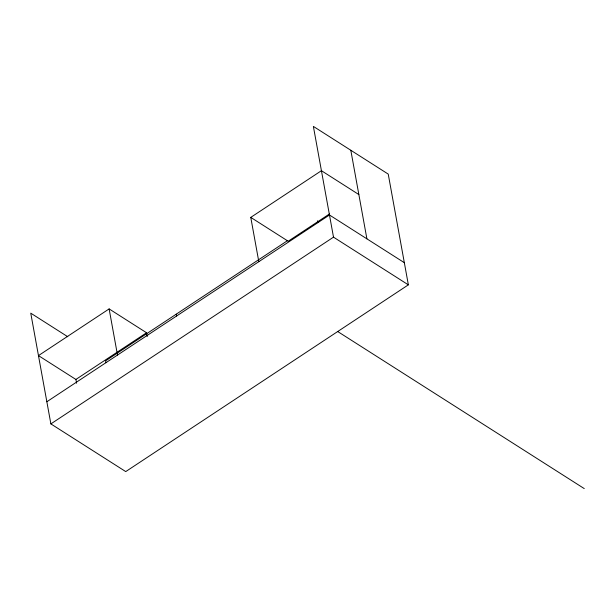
<?xml version="1.0" encoding="UTF-8"?>
<svg xmlns="http://www.w3.org/2000/svg" width="615" height="615" viewBox="0 0 615 615"><rect width="100%" height="100%" fill="white"/><g stroke="black" fill="none" stroke-linecap="round" stroke-linejoin="round"><path stroke-width="0.92" d="M147.239 336.528L146.554 332.761L109.124 308.914L38.468 355.608L75.899 379.455L76.583 383.222M258.815 261.69L250.766 217.387L321.422 170.701L358.853 194.548M75.899 379.455L146.554 332.761M287.243 240.834L105.611 360.844L105.957 362.735M329.479 213.959L288.197 241.234L250.766 217.387M46.848 401.749L329.471 214.996L404.339 262.69M50.876 423.896L333.499 237.152L408.36 284.845L125.737 471.59L50.876 423.896L30.75 313.15L67.781 336.743M337.704 331.531L584.25 488.594M408.36 284.845L388.234 174.099L313.373 126.406L333.499 237.152M350.804 150.252L366.901 238.843M317.578 220.785L317.924 222.668M176.267 314.157L176.613 316.041M109.124 308.914L117.503 355.063"/></g></svg>
